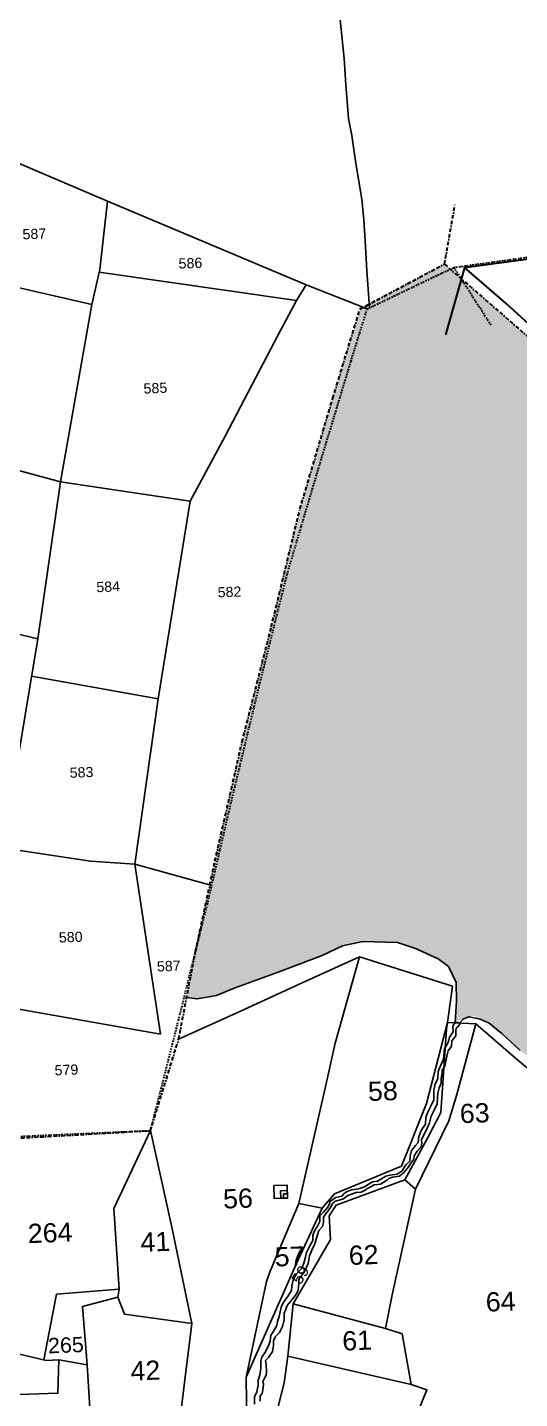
# Model space of a CAD drawing. Header units: inches. Extents: x 304037 to 460575, y 1453943 to 1639883.
# Drawn here: x 325022 to 325684, y 1600512 to 1602354 of the extents above; entities that cross this region are included whole.
import ezdxf

# ---------------------------------------------------------------- set-up
doc = ezdxf.new("R2010")
doc.units = ezdxf.units.IN
doc.header["$MEASUREMENT"] = 0
doc.linetypes.add('BORDER', pattern=[1.75, 0.5, -0.25, 0.5, -0.25, 0, -0.25])
for name, color, linetype in [('NALA', 4, 'Continuous'), ('SQUAREWELL', 5, 'Continuous'), ('SURVEY_BND', 7, 'Continuous'), ('SURVEY_NO', 7, 'Continuous'), ('VILLAGE_AREA', 1, 'Continuous'), ('WATER_BODY', 4, 'Continuous')]:
    doc.layers.add(name, color=color, linetype=linetype)
doc.layers.add('VILL_BOUNDARY', color=6, linetype='BORDER', lineweight=30)
doc.styles.get("Standard").update_dxf_attribs({"font": 'arial.ttf'})

# ---------------------------------------------------------------- blocks, each defined once
blk = doc.blocks.new('KALUVOYA')
at = {"layer": 'VILL_BOUNDARY', "linetype": 'ByBlock'}
for points in [[(-390.45, -163.29), (-398.78, -155.73), (-404.21, -151.03), (-395.81, -149.91)], [(-404.21, -151.03), (-406.71, -159.83)]]:
    blk.add_lwpolyline(points, dxfattribs=at)
blk = doc.blocks.new('KULLURU')
at = {"layer": 'NALA'}
blk.add_lwpolyline([(674.26, -85.59), (673.85, -73.43), (673.67, -63.5), (673.58, -56.6), (673.14, -49.8), (671.64, -38.08), (670.66, -28.8), (669.78, -23.14), (669.34, -12.09), (669.18, -3.41), (667.87, 15.71)], dxfattribs=at)
at = {"layer": 'SURVEY_BND'}
for points in [[(583.06, -80.95), (586.07, -69.63), (589.46, -47.27), (550.52, -28.83)], [(589.46, -47.27), (653.74, -77.21), (650.42, -82.28), (585.85, -70.47)], [(570.42, -138.82), (583.06, -80.95), (538.12, -68.77)], [(653.74, -77.21), (673.5, -85.92)], [(570.42, -138.82), (612.87, -146.88), (625.13, -126), (644.01, -93.16), (650.42, -82.28)], [(561, -190.19), (570.42, -138.82), (517.84, -122.43)], [(558.49, -202.3), (599.81, -211.38), (612.87, -146.88)], [(550.69, -239.94), (561, -190.19), (501.81, -173.59)], [(599.81, -211.38), (590, -265.4), (575.44, -263.85), (546.65, -258.41)], [(546.65, -258.41), (540.64, -309.55), (596.24, -321.57), (590, -265.4)], [(590, -265.4), (615.01, -273.41)]]:
    blk.add_lwpolyline(points, dxfattribs=at)
at = {"layer": 'VILL_BOUNDARY'}
for points in [[(263.72, -439.02), (280.19, -411.79), (299.43, -401.33), (321.58, -396.1), (342.87, -393.01), (364.16, -387.11), (373.58, -382.05), (409.61, -370.24), (433.04, -360.85), (476.41, -352.14), (534.99, -353.49), (591.75, -353.19), (602.4, -317.21), (613.35, -279.45), (622.36, -246.71), (633.21, -208.36), (643.77, -172.15), (655.78, -136.81), (667.49, -103), (673.5, -85.92), (702.53, -73.45), (737.82, -69.96), (796.48, -33.92), (786.87, 7.34)], [(702.53, -73.45), (714.07, -93.02)]]:
    blk.add_lwpolyline(points, dxfattribs=at)
at = {"layer": 'SURVEY_NO'}
for s, p in [('587', (561.15, -58.71)), ('586', (612.08, -70.32)), ('585', (598.96, -110.94)), ('584', (580.9, -175.59)), ('582', (620.71, -178.87)), ('583', (569.76, -236.25)), ('580', (564.1, -290.24)), ('587', (595.95, -301.01)), ('579', (560.99, -333.83))]:
    blk.add_text(s, height=3.35, dxfattribs=at).set_placement(p)
blk = doc.blocks.new('MADANAGARIAPALLE')
at = {"layer": 'WATER_BODY'}
h = blk.add_hatch(dxfattribs=at)
h.set_pattern_fill('DASH', color=256, scale=10, style=0)
h.set_pattern_definition([(0, (-592.0159, -564.5974), (1.25, 1.25), [1.25, -1.25])])
h.paths.add_polyline_path([(25.67, 38.6), (16.37, 47.38), (5.51, 57.02), (-5.98, 67.78), (-17.21, 62.33), (-21.19, 50.84), (-26, 36.58), (-30.3, 21.37), (-34.67, 6.53), (-38.78, -8.88), (-41.74, -20.52), (-43.12, -26.48), (-41.75, -26.73), (-39.22, -26.4), (-36.87, -25.51), (-31.1, -23.64), (-25.25, -21.67), (-22.56, -20.52), (-19.92, -20.06), (-15.37, -20.35), (-13.08, -21.21), (-10.17, -22.7), (-8.84, -23.74), (-7.92, -25.84), (-8, -28.22), (-8.25, -31.01), (-5.96, -30.23), (-3.85, -31.3), (-2.23, -32.73), (0.07, -35.02), (3.15, -37.48), (5.62, -39.56), (8.41, -42.01), (11.16, -45.13), (13.98, -47.01), (18.05, -49.55), (23.51, -53.35), (27.39, -56.37), (29.54, -57.5), (31.69, -58.22), (34.8, -61.49), (37.87, -65.61), (41.76, -70.01), (43.07, -72.51), (46.09, -76.12), (49.64, -78.42), (52.66, -80.24), (54.22, -81.01), (56.07, -80.9), (57.74, -79.58), (58.47, -78.02), (58.98, -73.99), (60.54, -71.04), (62.32, -68.82), (64.57, -67.26), (66.09, -66.1), (67.85, -64.04), (68.55, -61.35), (68.44, -58.37), (67.58, -55.05), (66.65, -52.34), (65.64, -50.44), (64.57, -47.71), (63.44, -45.39), (62.66, -39.49), (62.55, -32.75), (63.19, -29.82), (64.28, -25.97), (65.46, -22.86), (67.44, -18.02), (70.04, -17.78), (71.87, -17.59), (73.21, -17.21), (74.29, -16), (75.21, -13.89), (76.01, -10.97), (75.96, -9.36), (70.75, -3.85), (59.14, 8.52), (48.6, 17.98), (38.07, 27.92)])
h.paths.add_polyline_path([(15.01, -11.49), (54.22, -11.49), (54.22, -7.65), (15.01, -7.65)], flags=24)
h.paths.add_polyline_path([(19.46, -6.19), (29.17, -6.19), (29.17, -2.27), (19.46, -2.27)], flags=24)
at = {"layer": 'NALA'}
for points in [[(-8.25, -31.02), (-8.58, -31.52), (-8.58, -32.27), (-9.08, -32.94), (-9.21, -33.5), (-9.5, -34.03), (-9.76, -34.41), (-9.97, -35.76), (-10.54, -36.93), (-10.73, -37.36), (-10.79, -38.29), (-11.15, -38.95), (-11.38, -39.82), (-11.38, -40.47), (-11.42, -41.02), (-11.9, -41.9), (-12.3, -42.67), (-12.55, -43.3), (-12.64, -44.15), (-13.2, -44.98), (-13.53, -45.72), (-13.65, -46.51), (-14.03, -46.88), (-14.56, -47.53), (-14.77, -48.23), (-14.86, -48.89), (-15.36, -49.35), (-15.87, -50.1), (-16.55, -50.53), (-17.52, -50.61), (-18.03, -50.73), (-19.14, -51.36), (-19.82, -51.41), (-20.25, -51.66), (-20.85, -52.03), (-21.67, -52.27), (-22.59, -52.37), (-23.22, -52.59), (-23.6, -52.84), (-23.86, -53.11), (-24.64, -53.29), (-25.4, -53.71), (-25.55, -54.18), (-25.81, -54.53), (-26.34, -55.12), (-26.83, -55.59), (-26.87, -56.34), (-27.14, -56.84), (-27.63, -57.58), (-27.84, -58.11), (-27.88, -58.74), (-28.18, -59.26), (-28.76, -60.3), (-28.92, -60.9), (-29.15, -61.66), (-29.45, -62.29), (-30.14, -63.01), (-30.61, -63.78), (-30.84, -64.55), (-30.87, -65.17), (-31.33, -65.87), (-32.05, -66.72), (-32.32, -67.31), (-32.62, -68.49), (-32.85, -69.16), (-32.95, -69.65), (-33.48, -70.47), (-33.78, -70.88), (-33.92, -71.67), (-34.19, -72.36), (-34.66, -73.15), (-35.08, -73.69), (-35.24, -74.22), (-35.28, -75.18), (-35.43, -76.01), (-35.68, -76.72), (-35.69, -77.35), (-35.89, -78.22), (-36.22, -78.84), (-36.27, -79.79)], [(-35.52, -79.45), (-35.5, -78.74), (-35.2, -78.43), (-35.05, -77.7), (-35, -77.2), (-35.06, -76.87), (-34.84, -76.47), (-34.58, -76.08), (-34.53, -75.69), (-34.55, -74.68), (-34.62, -74.18), (-34.19, -73.77), (-33.65, -73.04), (-33.5, -72.23), (-33.49, -71.63), (-33.2, -71.08), (-32.67, -70.58), (-32.23, -69.8), (-31.99, -68.95), (-31.97, -68.09), (-31.7, -67.58), (-31.52, -67.1), (-31.12, -66.65), (-30.68, -66.12), (-30.25, -65.62), (-30.02, -65.15), (-29.91, -64.3), (-29.86, -63.79), (-29.56, -63.37), (-29.14, -62.84), (-28.58, -61.74), (-28.39, -60.74), (-28.02, -60.03), (-27.6, -59.22), (-27.23, -58.06), (-27.04, -57.48), (-26.53, -56.97), (-26.38, -56.46), (-26.38, -55.76), (-26.13, -55.44), (-25.76, -55.02), (-25.42, -54.56), (-25.06, -54.01), (-24.77, -53.75), (-23.77, -53.54), (-23.1, -53.09), (-22.61, -52.92), (-21.97, -52.74), (-21.32, -52.71), (-20.9, -52.52), (-20.47, -52.27), (-20.01, -51.99), (-19.61, -51.79), (-18.76, -51.75), (-17.86, -51.23), (-17.68, -51.06), (-17.18, -50.9), (-16.28, -50.78), (-15.64, -50.31), (-15.15, -49.76), (-14.67, -49.11), (-14.3, -48.64), (-14.24, -48.22), (-13.82, -47.63), (-13.28, -47.09), (-13.21, -46.61), (-13.2, -46.16), (-12.89, -45.53), (-12.55, -44.97), (-12.11, -43.99), (-11.86, -43.12), (-11.47, -42.44), (-10.99, -41.57), (-10.91, -40.76), (-10.88, -40.18), (-10.66, -39.48), (-10.4, -38.87), (-10.36, -38.28), (-10.2, -37.54), (-10.2, -37.2), (-9.81, -36.68), (-9.5, -35.42), (-9.3, -34.71), (-8.84, -34.1), (-8.78, -33.45), (-8.22, -32.8), (-8.21, -32.19), (-8.14, -31.82), (-7.95, -31.64), (-7.65, -31.29), (-7.66, -31.12)]]:
    blk.add_lwpolyline(points, dxfattribs=at)
at = {"layer": 'SQUAREWELL'}
for points in [[(-32.68, -51.41), (-30.95, -51.41), (-30.95, -53.11), (-32.68, -53.11)], [(-31.85, -52.13), (-30.95, -52.13), (-30.95, -53.11), (-31.85, -53.11)], [(-31.46, -52.55), (-30.95, -52.55), (-30.95, -53.11), (-31.46, -53.11)]]:
    blk.add_lwpolyline(points, close=True, dxfattribs=at)
at = {"layer": 'SURVEY_BND'}
for points in [[(-37.39, -82.76), (-37.22, -76.25), (-34.08, -63.86), (-33.59, -62.56), (-29.49, -53.89), (-25.41, -38.58), (-24.01, -33.18), (-20.41, -22.04), (-28.02, -25.14), (-36.74, -28.8), (-44.37, -31.87)], [(-9.25, -31.01), (-8.45, -26.33), (-20.41, -22.04)], [(-26.5, -54.58), (-24.8, -52.79), (-15.93, -49.5), (-12.37, -41.45), (-9.25, -31.01)], [(-6.48, -102.37), (-1.76, -98.64), (0.35, -86.47), (1.24, -81.37), (6.6, -70.27), (10.05, -58.46), (13.02, -48.09), (4.88, -40.89), (-0.58, -36), (-5.59, -31.31), (-8.4, -40.43), (-9.56, -43.83), (-14.25, -52.59), (-17.77, -66.21), (-18.8, -70.56), (-16.95, -71.24), (-16.69, -71.33), (-15.77, -78.01), (-13.73, -78.75), (-18.13, -88.55), (-19.17, -90.57)], [(-15.6, -51.29), (-12.42, -45.99), (-10.58, -42.73), (-9.43, -31.89), (-9.25, -31.01), (-5.59, -31.31)], [(-63.49, -73.02), (-61.53, -64.51), (-53.35, -64.15), (-53.65, -53.64), (-48.49, -43.66)], [(-44.05, -68.99), (-46.17, -56.32), (-48.49, -43.66)], [(-30.75, -66.92), (-26.45, -60.1), (-25.54, -58.71), (-25.6, -55.61), (-24.65, -54.26), (-15.6, -51.29), (-14.25, -52.59)], [(-37.22, -76.25), (-30.14, -61.76), (-26.5, -54.58), (-29.49, -53.89)], [(-53.35, -64.15), (-53.53, -65.21), (-58.21, -66.22), (-57.86, -73.86)], [(-46.59, -84.81), (-45.22, -76.3), (-44.05, -68.99), (-52.76, -67.46), (-53.53, -65.21)], [(-31.7, -73.7), (-30.75, -66.92), (-18.8, -70.56)], [(-61.53, -73.09), (-63.2, -73.1), (-76.06, -69.55), (-79.32, -77.36)], [(-85.78, -91.23), (-81.17, -81.17), (-79.32, -77.36), (-61.83, -77.41), (-61.53, -73.09), (-57.86, -73.86), (-57.65, -82.98), (-57.66, -83.36)], [(-15.77, -78.01), (-31.7, -73.7), (-32.27, -77.15), (-34.79, -85.68)]]:
    blk.add_lwpolyline(points, dxfattribs=at)
at = {"layer": 'VILL_BOUNDARY'}
for points in [[(-5.98, 67.78), (-4.33, 75.44)], [(-5.98, 67.78), (-4.33, 75.44)], [(-176.74, -77.29), (-171.61, -68.92), (-162.17, -62.97), (-145.44, -59.56), (-137.24, -57.19), (-134.35, -55.5), (-119.09, -50.92), (-111.18, -47.59), (-93.96, -43.74), (-79.46, -44.22), (-68.95, -44.06), (-48.49, -43.66), (-44.37, -31.87), (-41.74, -20.52), (-38.78, -8.88), (-34.67, 6.53), (-30.3, 21.37), (-26, 36.58), (-21.19, 50.84), (-17.21, 62.33), (-5.98, 67.78), (5.51, 57.02)], [(-176.74, -77.29), (-171.61, -68.92), (-162.17, -62.97), (-145.44, -59.56), (-137.24, -57.19), (-134.35, -55.5), (-119.09, -50.92), (-111.18, -47.59), (-93.96, -43.74), (-79.46, -44.22), (-68.95, -44.06), (-48.49, -43.66), (-44.37, -31.87), (-41.74, -20.52), (-38.78, -8.88), (-34.67, 6.53), (-30.3, 21.37), (-26, 36.58), (-21.19, 50.84), (-17.21, 62.33), (-5.98, 67.78), (5.51, 57.02)]]:
    blk.add_lwpolyline(points, dxfattribs=at)
at = {"layer": 'WATER_BODY'}
blk.add_lwpolyline([(-43.12, -26.48), (-41.75, -26.73), (-39.22, -26.4), (-36.87, -25.51), (-31.1, -23.64), (-25.25, -21.67), (-22.56, -20.52), (-19.92, -20.06), (-15.37, -20.35), (-13.08, -21.21), (-10.17, -22.7), (-8.84, -23.74), (-7.92, -25.84), (-8, -28.22), (-8.25, -31.02), (-7.66, -31.12), (-7.14, -30.63), (-6.39, -30.38), (-4.98, -30.73), (-3.85, -31.3), (-2.23, -32.73), (0.07, -35.02)], dxfattribs=at)
at = {"layer": 'SURVEY_NO'}
for s, height, p in [('58', 2.5, (-19.96, -40.87)), ('63', 2.5, (-8.1, -44.2)), ('56', 2.5, (-39.36, -54.17)), ('264', 2.5, (-64.97, -57.73)), ('41', 2.5, (-50.34, -59.41)), ('57', 2.5, (-32.91, -61.97)), ('62', 2.5, (-23.26, -62.13)), ('64', 2.5, (-5.63, -68.87)), ('265', 2, (-62.88, -72.18)), ('61', 2.5, (-24.52, -73.25)), ('42', 2.5, (-52.25, -76.13))]:
    blk.add_text(s, height=height, dxfattribs=at).set_placement(p)
blk.add_text('59', height=1.5, rotation=56.0274, dxfattribs=at).set_placement((-29.69, -64.56))

msp = doc.modelspace()

# ---------------------------------------------------------------- block references
at = {"xscale": 4.08566660901875, "yscale": 4.085666608953034, "zscale": 4.085666609008822, "rotation": 2.230494101978846}
msp.add_blockref('KULLURU', (322715.7, 1602219.6), dxfattribs=at)
at = {"layer": 'SURVEY_NO', "linetype": 'ByBlock', "xscale": 10.28897121464032, "yscale": 10.28897121457703, "zscale": 10.28897121467575, "rotation": 359.9644961035237}
msp.add_blockref('KALUVOYA', (329769.8, 1603582.8), dxfattribs=at)
at = {"layer": 'VILLAGE_AREA', "xscale": 10.30774339438015, "yscale": 10.30774339435447, "zscale": 10.30774339435233, "rotation": 2.131579333032909}
msp.add_blockref('MADANAGARIAPALLE', (325670.4, 1601340.1), dxfattribs=at)

doc.saveas('drawing.dxf')
